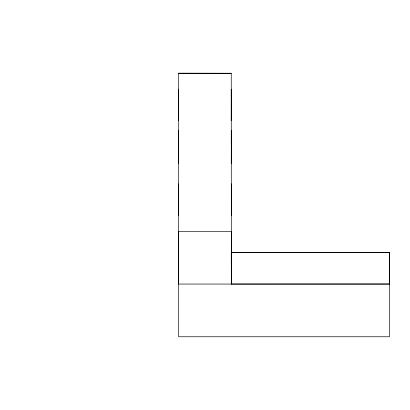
<?xml version="1.0" encoding="UTF-8"?>
<svg xmlns="http://www.w3.org/2000/svg" width="410" height="410" viewBox="0 0 410 410"><rect width="100%" height="100%" fill="white"/><g stroke="black" fill="none" stroke-linecap="round" stroke-linejoin="round"><path stroke-width="0.61" d="M178.545 120.74L178.555 89.113M178.591 162.878L178.565 154.939M178.565 147.031L178.57 131.759M178.57 131.22L178.596 131.789L178.601 131.251M178.596 215.506L178.622 183.818M178.616 163.882L178.622 130.185L178.601 133.373M178.545 118.618L178.545 120.197L178.57 109.019M178.575 104.924L178.575 101.419M231.25 120.75L231.281 89.129L231.276 120.212L231.25 118.633M231.24 252.401L231.322 284.058L231.322 231.353L178.616 231.353L178.616 336.764L389.433 336.764L389.418 252.396L231.24 252.401L389.5 252.427L389.495 284.053L178.616 284.058L178.54 73.236L231.245 73.236L231.312 252.668M231.296 162.888L231.271 158.224M231.271 142.952L231.276 131.774M231.276 131.231L231.301 131.805L231.301 131.267M231.301 215.522L231.327 184.372L231.307 186.017M231.307 184.438L231.327 183.834M231.317 163.892L231.327 130.195L231.307 133.388M231.245 73.318L178.54 73.236M389.413 284.017L231.322 284.058M231.296 160.766L231.317 163.318M231.322 213.333L231.301 214.983M231.26 89.667L231.255 91.245M231.266 160.735L231.271 162.319M178.591 160.756L178.611 163.303M178.622 184.362L178.601 186.002M178.616 213.323L178.596 214.968M178.555 89.652L178.55 91.235M178.565 160.725L178.565 162.304"/></g></svg>
